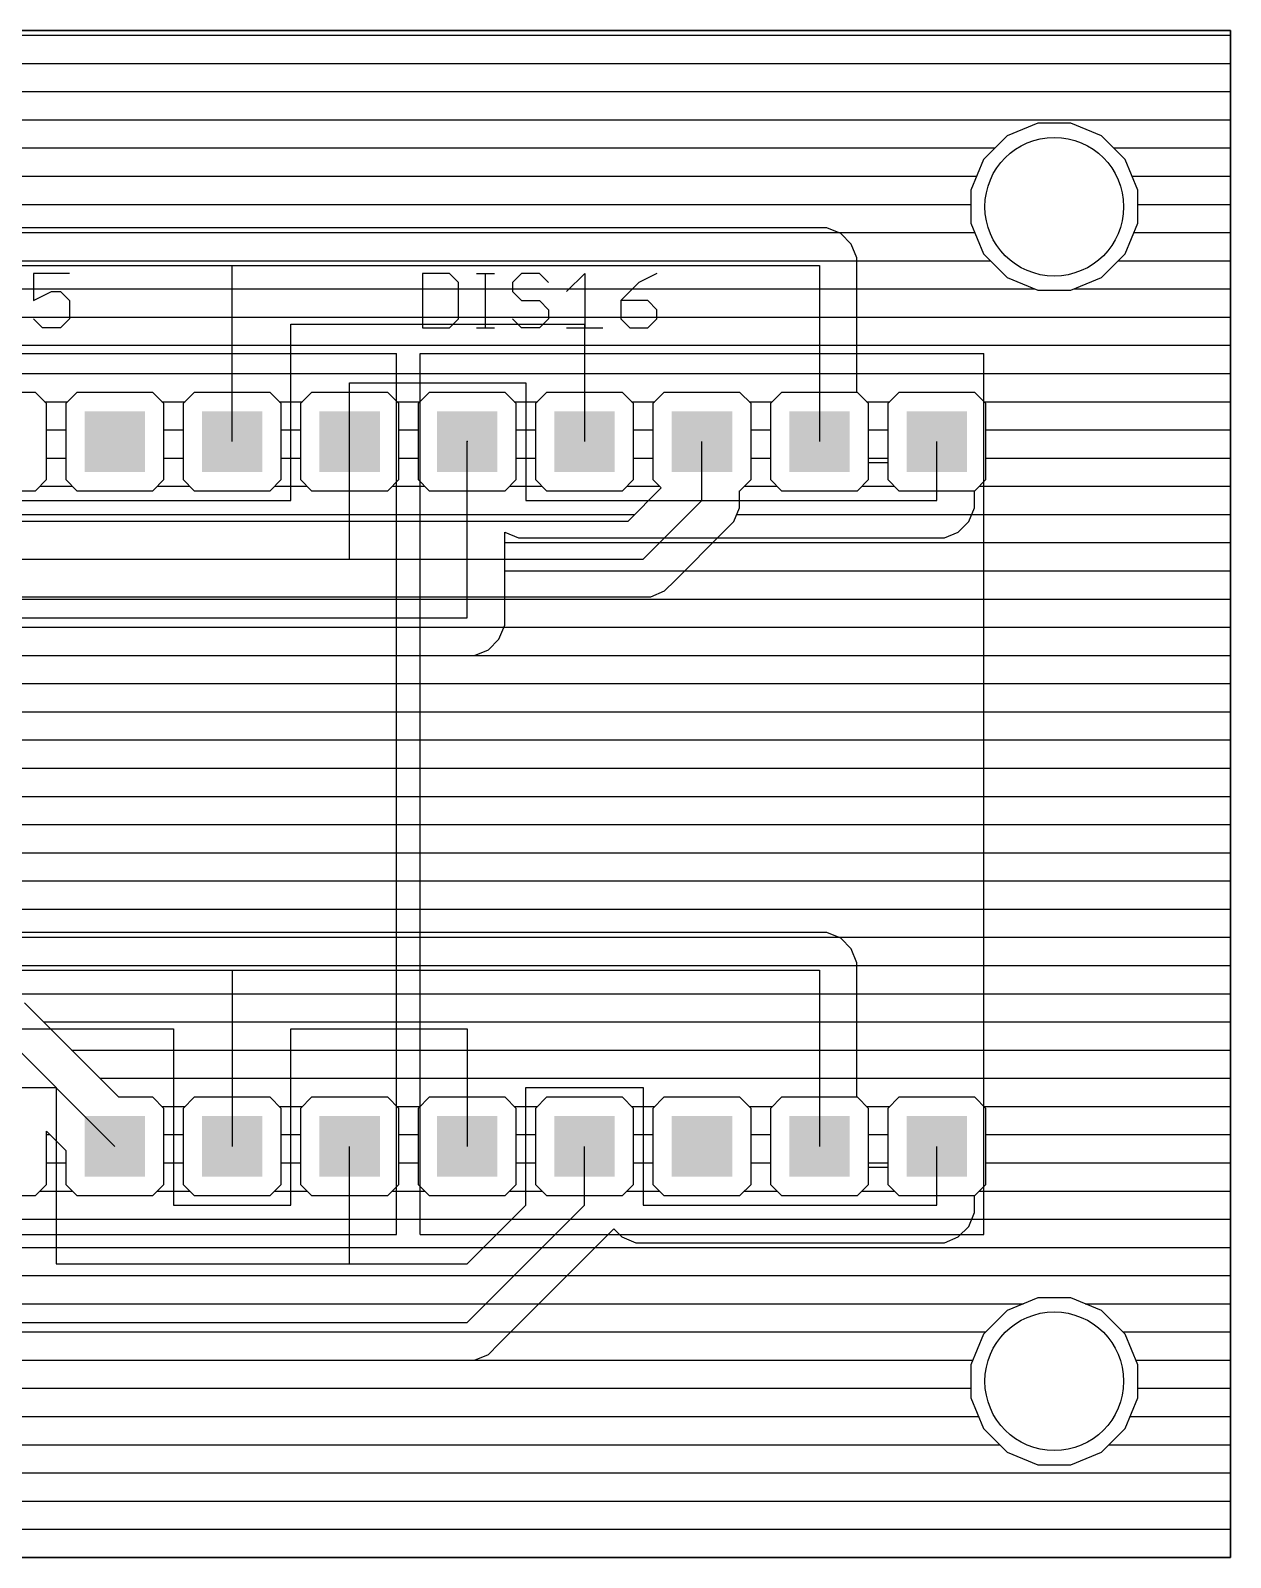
# Model space of a CAD drawing. Extents: x 0 to 251, y 0 to 33.
# Drawn here: x 225.51 to 251.46, y 0 to 33.02 of the extents above; entities that cross this region are included whole.
import ezdxf

# ---------------------------------------------------------------- set-up
doc = ezdxf.new("R2010")
doc.units = 0
for name, color, linetype in [('1', 14, 'CONTINUOUS'), ('16', 174, 'CONTINUOUS'), ('17', 94, 'CONTINUOUS'), ('20', 178, 'CONTINUOUS'), ('21', 250, 'CONTINUOUS'), ('23', 178, 'CONTINUOUS'), ('25', 250, 'CONTINUOUS')]:
    doc.layers.add(name, color=color, linetype=linetype)

# ---------------------------------------------------------------- blocks, each defined once
blk = doc.blocks.new('SQUAREP')
blk.add_solid([(-0.5, -0.5), (0.5, -0.5), (-0.5, 0.5), (0.5, 0.5)])

msp = doc.modelspace()

# ---------------------------------------------------------------- linework, layer by layer
at = {"layer": '1'}
for p, q in [((0, 33.02), (251.46, 33.02)), ((251.46, 33.02), (251.46, 0)), ((0, 32.9184), (251.46, 32.9184)), ((0, 32.3088), (251.46, 32.3088)), ((0, 31.6992), (251.46, 31.6992)), ((194.5995, 31.0896), (251.46, 31.0896)), ((246.6277, 30.74), (246.12, 30.2323)), ((247.291, 31.0148), (246.6277, 30.74)), ((248.009, 31.0148), (247.291, 31.0148)), ((248.6723, 30.74), (248.009, 31.0148)), ((249.18, 30.2323), (248.6723, 30.74)), ((194.7672, 30.48), (246.3676, 30.48)), ((248.9324, 30.48), (251.46, 30.48)), ((246.12, 30.2323), (245.8452, 29.569)), ((249.4548, 29.569), (249.18, 30.2323)), ((194.5995, 29.8704), (245.9701, 29.8704)), ((249.33, 29.8704), (251.46, 29.8704)), ((245.8452, 29.569), (245.8452, 28.851)), ((249.4548, 28.851), (249.4548, 29.569)), ((183.0976, 29.2608), (245.8452, 29.2608)), ((249.4548, 29.2608), (251.46, 29.2608)), ((245.8452, 28.851), (246.12, 28.1877)), ((249.18, 28.1877), (249.4548, 28.851)), ((194.4979, 28.6512), (245.928, 28.6512)), ((249.372, 28.6512), (251.46, 28.6512)), ((246.12, 28.1877), (246.6277, 27.68)), ((248.6723, 27.68), (249.18, 28.1877)), ((194.7672, 28.0416), (246.266, 28.0416)), ((249.034, 28.0416), (251.46, 28.0416)), ((212.3743, 27.432), (247.2263, 27.432)), ((246.6277, 27.68), (247.291, 27.4052)), ((248.009, 27.4052), (248.6723, 27.68)), ((248.0737, 27.432), (251.46, 27.432)), ((247.291, 27.4052), (248.009, 27.4052)), ((213.0871, 26.8224), (251.46, 26.8224)), ((213.6967, 26.2128), (251.46, 26.2128)), ((214.3063, 25.6032), (251.46, 25.6032)), ((225.6123, 25.1904), (223.9677, 25.1904)), ((225.8504, 24.9523), (225.6123, 25.1904)), ((226.5077, 25.1904), (226.2696, 24.9523)), ((228.1523, 25.1904), (226.5077, 25.1904)), ((228.3904, 24.9523), (228.1523, 25.1904)), ((229.0477, 25.1904), (228.8096, 24.9523)), ((230.6923, 25.1904), (229.0477, 25.1904)), ((230.9304, 24.9523), (230.6923, 25.1904)), ((231.5877, 25.1904), (231.3496, 24.9523)), ((233.2323, 25.1904), (231.5877, 25.1904)), ((233.4704, 24.9523), (233.2323, 25.1904)), ((234.1277, 25.1904), (233.8896, 24.9523)), ((235.7723, 25.1904), (234.1277, 25.1904)), ((236.0104, 24.9523), (235.7723, 25.1904)), ((236.6677, 25.1904), (236.4296, 24.9523)), ((238.3123, 25.1904), (236.6677, 25.1904)), ((238.5504, 24.9523), (238.3123, 25.1904)), ((239.2077, 25.1904), (238.9696, 24.9523)), ((240.8523, 25.1904), (239.2077, 25.1904)), ((241.0904, 24.9523), (240.8523, 25.1904)), ((241.7477, 25.1904), (241.5096, 24.9523)), ((243.3923, 25.1904), (241.7477, 25.1904)), ((243.6304, 24.9523), (243.3923, 25.1904)), ((244.2877, 25.1904), (244.0496, 24.9523)), ((245.9323, 25.1904), (244.2877, 25.1904)), ((246.1704, 24.9523), (245.9323, 25.1904)), ((225.8091, 24.9936), (226.3109, 24.9936)), ((225.8504, 23.3077), (225.8504, 24.9523)), ((226.2696, 24.9523), (226.2696, 23.3077)), ((228.3491, 24.9936), (228.8509, 24.9936)), ((228.3904, 23.3077), (228.3904, 24.9523)), ((228.8096, 24.9523), (228.8096, 23.3077)), ((230.8891, 24.9936), (231.3909, 24.9936)), ((230.9304, 23.3077), (230.9304, 24.9523)), ((231.3496, 24.9523), (231.3496, 23.3077)), ((233.4291, 24.9936), (233.9309, 24.9936)), ((233.4704, 23.3077), (233.4704, 24.9523)), ((233.8896, 24.9523), (233.8896, 23.3077)), ((235.9691, 24.9936), (236.4709, 24.9936)), ((236.0104, 23.3077), (236.0104, 24.9523)), ((236.4296, 24.9523), (236.4296, 23.3077)), ((238.5091, 24.9936), (239.0109, 24.9936)), ((238.5504, 23.3077), (238.5504, 24.9523)), ((238.9696, 24.9523), (238.9696, 23.3077)), ((241.0491, 24.9936), (241.5509, 24.9936)), ((241.0904, 23.3077), (241.0904, 24.9523)), ((241.5096, 24.9523), (241.5096, 23.3077)), ((243.5891, 24.9936), (244.0909, 24.9936)), ((243.6304, 23.3077), (243.6304, 24.9523)), ((244.0496, 24.9523), (244.0496, 23.3077)), ((246.1291, 24.9936), (251.46, 24.9936)), ((246.1704, 23.3077), (246.1704, 24.9523)), ((225.8504, 24.384), (226.2696, 24.384)), ((228.3904, 24.384), (228.8096, 24.384)), ((230.9304, 24.384), (231.3496, 24.384)), ((233.4704, 24.384), (233.8896, 24.384)), ((236.0104, 24.384), (236.4296, 24.384)), ((238.5504, 24.384), (238.9696, 24.384)), ((240.03, 22.86), (240.03, 24.13)), ((241.0904, 24.384), (241.5096, 24.384)), ((243.6304, 24.384), (244.0496, 24.384)), ((246.1704, 24.384), (251.46, 24.384)), ((225.8504, 23.7744), (226.2696, 23.7744)), ((228.3904, 23.7744), (228.8096, 23.7744)), ((230.9304, 23.7744), (231.3496, 23.7744)), ((233.4704, 23.7744), (233.8896, 23.7744)), ((236.0104, 23.7744), (236.4296, 23.7744)), ((238.5504, 23.7744), (238.9696, 23.7744)), ((241.0904, 23.7744), (241.5096, 23.7744)), ((243.6304, 23.7744), (244.0496, 23.7744)), ((246.1704, 23.7744), (251.46, 23.7744)), ((225.6123, 23.0696), (225.8504, 23.3077)), ((225.7075, 23.1648), (226.4125, 23.1648)), ((226.2696, 23.3077), (226.5077, 23.0696)), ((228.1523, 23.0696), (228.3904, 23.3077)), ((228.2475, 23.1648), (228.9525, 23.1648)), ((228.8096, 23.3077), (229.0477, 23.0696)), ((230.6923, 23.0696), (230.9304, 23.3077)), ((230.7875, 23.1648), (231.4925, 23.1648)), ((231.3496, 23.3077), (231.5877, 23.0696)), ((233.2323, 23.0696), (233.4704, 23.3077)), ((233.3275, 23.1648), (234.0325, 23.1648)), ((233.8896, 23.3077), (234.1277, 23.0696)), ((235.7723, 23.0696), (236.0104, 23.3077)), ((235.8675, 23.1648), (236.5725, 23.1648)), ((236.4296, 23.3077), (236.6677, 23.0696)), ((238.3123, 23.0696), (238.5504, 23.3077)), ((238.4075, 23.1648), (239.1125, 23.1648)), ((239.1489, 23.1284), (238.4233, 22.4028)), ((238.9696, 23.3077), (239.1489, 23.1284)), ((240.8523, 23.0696), (241.0904, 23.3077)), ((240.9475, 23.1648), (241.6525, 23.1648)), ((241.5096, 23.3077), (241.7477, 23.0696)), ((243.3923, 23.0696), (243.6304, 23.3077)), ((243.4875, 23.1648), (244.1925, 23.1648)), ((244.0496, 23.3077), (244.2877, 23.0696)), ((245.9323, 23.0696), (246.1704, 23.3077)), ((246.0275, 23.1648), (251.46, 23.1648)), ((223.9677, 23.0696), (225.6123, 23.0696)), ((226.5077, 23.0696), (228.1523, 23.0696)), ((229.0477, 23.0696), (230.6923, 23.0696)), ((231.5877, 23.0696), (233.2323, 23.0696)), ((234.1277, 23.0696), (235.7723, 23.0696)), ((236.6677, 23.0696), (238.3123, 23.0696)), ((238.76, 21.59), (240.03, 22.86)), ((240.8428, 22.6983), (240.8428, 23.0696)), ((240.8428, 23.0696), (240.8523, 23.0696)), ((241.7477, 23.0696), (243.3923, 23.0696)), ((244.2877, 23.0696), (245.9323, 23.0696)), ((194.7288, 22.5552), (238.5757, 22.5552)), ((240.7191, 22.3996), (240.8428, 22.6983)), ((240.7835, 22.5552), (251.46, 22.5552)), ((238.4233, 22.4028), (194.6657, 22.4028)), ((239.4491, 21.1296), (240.4904, 22.1709)), ((240.4904, 22.1709), (240.7191, 22.3996)), ((240.2651, 21.9456), (251.46, 21.9456)), ((189.23, 21.59), (238.76, 21.59)), ((239.6555, 21.336), (251.46, 21.336)), ((238.9217, 20.7772), (239.2204, 20.9009)), ((239.2204, 20.9009), (239.4491, 21.1296)), ((194.6657, 20.7772), (238.9217, 20.7772)), ((194.6868, 20.7264), (251.46, 20.7264)), ((194.7672, 20.1168), (251.46, 20.1168)), ((194.3963, 19.5072), (251.46, 19.5072)), ((183.1992, 18.8976), (251.46, 18.8976)), ((199.4564, 18.288), (251.46, 18.288)), ((199.4564, 17.6784), (251.46, 17.6784)), ((199.4564, 17.0688), (251.46, 17.0688)), ((199.4564, 16.4592), (251.46, 16.4592)), ((199.3293, 15.8496), (251.46, 15.8496)), ((198.2868, 15.24), (251.46, 15.24)), ((197.6772, 14.6304), (251.46, 14.6304)), ((169.1276, 14.0208), (251.46, 14.0208)), ((194.4979, 13.4112), (251.46, 13.4112)), ((194.7672, 12.8016), (251.46, 12.8016)), ((225.1775, 12.192), (251.46, 12.192)), ((227.4191, 9.9504), (225.3775, 11.992)), ((225.7871, 11.5824), (251.46, 11.5824)), ((224.6884, 11.5316), (227.33, 8.89)), ((226.3967, 10.9728), (251.46, 10.9728)), ((227.0063, 10.3632), (251.46, 10.3632)), ((228.1523, 9.9504), (227.4191, 9.9504)), ((228.3904, 9.7123), (228.1523, 9.9504)), ((229.0477, 9.9504), (228.8096, 9.7123)), ((230.6923, 9.9504), (229.0477, 9.9504)), ((230.9304, 9.7123), (230.6923, 9.9504)), ((231.5877, 9.9504), (231.3496, 9.7123)), ((233.2323, 9.9504), (231.5877, 9.9504)), ((233.4704, 9.7123), (233.2323, 9.9504)), ((234.1277, 9.9504), (233.8896, 9.7123)), ((235.7723, 9.9504), (234.1277, 9.9504)), ((236.0104, 9.7123), (235.7723, 9.9504)), ((236.6677, 9.9504), (236.4296, 9.7123)), ((238.3123, 9.9504), (236.6677, 9.9504)), ((238.5504, 9.7123), (238.3123, 9.9504)), ((239.2077, 9.9504), (238.9696, 9.7123)), ((240.8523, 9.9504), (239.2077, 9.9504)), ((241.0904, 9.7123), (240.8523, 9.9504)), ((241.7477, 9.9504), (241.5096, 9.7123)), ((243.3923, 9.9504), (241.7477, 9.9504)), ((243.6304, 9.7123), (243.3923, 9.9504)), ((244.2877, 9.9504), (244.0496, 9.7123)), ((245.9323, 9.9504), (244.2877, 9.9504)), ((246.1704, 9.7123), (245.9323, 9.9504)), ((228.3491, 9.7536), (228.8509, 9.7536)), ((228.3904, 8.0677), (228.3904, 9.7123)), ((228.8096, 9.7123), (228.8096, 8.0677)), ((230.8891, 9.7536), (231.3909, 9.7536)), ((230.9304, 8.0677), (230.9304, 9.7123)), ((231.3496, 9.7123), (231.3496, 8.0677)), ((233.4291, 9.7536), (233.9309, 9.7536)), ((233.4704, 8.0677), (233.4704, 9.7123)), ((233.8896, 9.7123), (233.8896, 8.0677)), ((235.9691, 9.7536), (236.4709, 9.7536)), ((236.0104, 8.0677), (236.0104, 9.7123)), ((236.4296, 9.7123), (236.4296, 8.0677)), ((238.5091, 9.7536), (239.0109, 9.7536)), ((238.5504, 8.0677), (238.5504, 9.7123)), ((238.9696, 9.7123), (238.9696, 8.0677)), ((241.0491, 9.7536), (241.5509, 9.7536)), ((241.0904, 8.0677), (241.0904, 9.7123)), ((241.5096, 9.7123), (241.5096, 8.0677)), ((243.5891, 9.7536), (244.0909, 9.7536)), ((243.6304, 8.0677), (243.6304, 9.7123)), ((244.0496, 9.7123), (244.0496, 8.0677)), ((246.1291, 9.7536), (251.46, 9.7536)), ((246.1704, 8.0677), (246.1704, 9.7123)), ((225.8504, 8.0677), (225.8504, 9.2201)), ((225.8504, 9.2201), (226.2696, 8.8009)), ((225.8504, 9.144), (225.9265, 9.144)), ((228.3904, 9.144), (228.8096, 9.144)), ((230.9304, 9.144), (231.3496, 9.144)), ((233.4704, 9.144), (233.8896, 9.144)), ((236.0104, 9.144), (236.4296, 9.144)), ((238.5504, 9.144), (238.9696, 9.144)), ((241.0904, 9.144), (241.5096, 9.144)), ((243.6304, 9.144), (244.0496, 9.144)), ((246.1704, 9.144), (251.46, 9.144)), ((226.2696, 8.8009), (226.2696, 8.0677)), ((225.8504, 8.5344), (226.2696, 8.5344)), ((228.3904, 8.5344), (228.8096, 8.5344)), ((230.9304, 8.5344), (231.3496, 8.5344)), ((233.4704, 8.5344), (233.8896, 8.5344)), ((236.0104, 8.5344), (236.4296, 8.5344)), ((238.5504, 8.5344), (238.9696, 8.5344)), ((241.0904, 8.5344), (241.5096, 8.5344)), ((243.6304, 8.5344), (244.0496, 8.5344)), ((246.1704, 8.5344), (251.46, 8.5344)), ((225.6123, 7.8296), (225.8504, 8.0677)), ((226.2696, 8.0677), (226.5077, 7.8296)), ((228.1523, 7.8296), (228.3904, 8.0677)), ((228.8096, 8.0677), (229.0477, 7.8296)), ((230.6923, 7.8296), (230.9304, 8.0677)), ((231.3496, 8.0677), (231.5877, 7.8296)), ((233.2323, 7.8296), (233.4704, 8.0677)), ((233.8896, 8.0677), (234.1277, 7.8296)), ((235.7723, 7.8296), (236.0104, 8.0677)), ((236.4296, 8.0677), (236.6677, 7.8296)), ((238.3123, 7.8296), (238.5504, 8.0677)), ((238.9696, 8.0677), (239.2077, 7.8296)), ((240.8523, 7.8296), (241.0904, 8.0677)), ((241.5096, 8.0677), (241.7477, 7.8296)), ((243.3923, 7.8296), (243.6304, 8.0677)), ((244.0496, 8.0677), (244.2877, 7.8296)), ((245.9323, 7.8296), (246.1704, 8.0677)), ((223.9677, 7.8296), (225.6123, 7.8296)), ((225.7075, 7.9248), (226.4125, 7.9248)), ((226.5077, 7.8296), (228.1523, 7.8296)), ((228.2475, 7.9248), (228.9525, 7.9248)), ((229.0477, 7.8296), (230.6923, 7.8296)), ((230.7875, 7.9248), (231.4925, 7.9248)), ((231.5877, 7.8296), (233.2323, 7.8296)), ((233.3275, 7.9248), (234.0325, 7.9248)), ((234.1277, 7.8296), (235.7723, 7.8296)), ((235.8675, 7.9248), (236.5725, 7.9248)), ((236.6677, 7.8296), (238.3123, 7.8296)), ((238.4075, 7.9248), (239.1125, 7.9248)), ((239.2077, 7.8296), (240.8523, 7.8296)), ((240.9475, 7.9248), (241.6525, 7.9248)), ((241.7477, 7.8296), (243.3923, 7.8296)), ((243.4875, 7.9248), (244.1925, 7.9248)), ((244.2877, 7.8296), (245.9323, 7.8296)), ((246.0275, 7.9248), (251.46, 7.9248)), ((202.6835, 7.3152), (251.46, 7.3152)), ((202.1651, 6.7056), (251.46, 6.7056)), ((201.5555, 6.096), (251.46, 6.096)), ((247.291, 5.6148), (246.6277, 5.34)), ((248.009, 5.6148), (247.291, 5.6148)), ((248.6723, 5.34), (248.009, 5.6148)), ((200.9459, 5.4864), (246.981, 5.4864)), ((246.6277, 5.34), (246.12, 4.8323)), ((248.319, 5.4864), (251.46, 5.4864)), ((249.18, 4.8323), (248.6723, 5.34)), ((200.3363, 4.8768), (246.1644, 4.8768)), ((246.12, 4.8323), (245.8452, 4.169)), ((249.1356, 4.8768), (251.46, 4.8768)), ((249.4548, 4.169), (249.18, 4.8323)), ((199.7267, 4.2672), (245.8859, 4.2672)), ((245.8452, 4.169), (245.8452, 3.451)), ((249.4141, 4.2672), (251.46, 4.2672)), ((249.4548, 3.451), (249.4548, 4.169)), ((199.1171, 3.6576), (245.8452, 3.6576)), ((249.4548, 3.6576), (251.46, 3.6576)), ((245.8452, 3.451), (246.12, 2.7877)), ((249.18, 2.7877), (249.4548, 3.451)), ((198.4043, 3.048), (246.0121, 3.048)), ((249.2879, 3.048), (251.46, 3.048)), ((246.12, 2.7877), (246.6277, 2.28)), ((248.6723, 2.28), (249.18, 2.7877)), ((194.7672, 2.4384), (246.4692, 2.4384)), ((248.8308, 2.4384), (251.46, 2.4384)), ((246.6277, 2.28), (247.291, 2.0052)), ((247.291, 2.0052), (248.009, 2.0052)), ((248.009, 2.0052), (248.6723, 2.28)), ((194.4979, 1.8288), (251.46, 1.8288)), ((0, 1.2192), (251.46, 1.2192)), ((0, 0.6096), (251.46, 0.6096)), ((251.46, 0), (0, 0)), ((0, 0), (251.46, 0))]:
    msp.add_line(p, q, dxfattribs=at)
at = {"layer": '16'}
for p, q in [((0, 33.02), (251.46, 33.02)), ((251.46, 33.02), (251.46, 0)), ((0, 32.9184), (251.46, 32.9184)), ((192.3607, 32.3088), (251.46, 32.3088)), ((192.9703, 31.6992), (251.46, 31.6992)), ((194.5995, 31.0896), (251.46, 31.0896)), ((246.6277, 30.74), (246.12, 30.2323)), ((247.291, 31.0148), (246.6277, 30.74)), ((248.009, 31.0148), (247.291, 31.0148)), ((248.6723, 30.74), (248.009, 31.0148)), ((249.18, 30.2323), (248.6723, 30.74)), ((194.7672, 30.48), (246.3676, 30.48)), ((248.9324, 30.48), (251.46, 30.48)), ((246.12, 30.2323), (245.8452, 29.569)), ((249.4548, 29.569), (249.18, 30.2323)), ((194.5995, 29.8704), (245.9701, 29.8704)), ((249.33, 29.8704), (251.46, 29.8704)), ((245.8452, 29.569), (245.8452, 28.851)), ((249.4548, 28.851), (249.4548, 29.569)), ((189.0587, 29.2608), (245.8452, 29.2608)), ((249.4548, 29.2608), (251.46, 29.2608)), ((242.7317, 28.7528), (194.3963, 28.7528)), ((243.0304, 28.6291), (242.7317, 28.7528)), ((245.8452, 28.851), (246.12, 28.1877)), ((249.18, 28.1877), (249.4548, 28.851)), ((242.977, 28.6512), (245.928, 28.6512)), ((243.2591, 28.4004), (243.0304, 28.6291)), ((243.3828, 28.1017), (243.2591, 28.4004)), ((249.372, 28.6512), (251.46, 28.6512)), ((243.3828, 25.1904), (243.3828, 28.1017)), ((246.12, 28.1877), (246.6277, 27.68)), ((248.6723, 27.68), (249.18, 28.1877)), ((217.17, 27.94), (229.87, 27.94)), ((229.87, 27.94), (242.57, 27.94)), ((229.87, 24.13), (229.87, 27.94)), ((242.57, 27.94), (242.57, 24.13)), ((243.3828, 28.0416), (246.266, 28.0416)), ((249.034, 28.0416), (251.46, 28.0416)), ((243.3828, 27.432), (247.2263, 27.432)), ((246.6277, 27.68), (247.291, 27.4052)), ((248.009, 27.4052), (248.6723, 27.68)), ((248.0737, 27.432), (251.46, 27.432)), ((247.291, 27.4052), (248.009, 27.4052)), ((243.3828, 26.8224), (251.46, 26.8224)), ((231.14, 22.86), (231.14, 26.67)), ((231.14, 26.67), (237.49, 26.67)), ((237.49, 26.67), (237.49, 24.13)), ((243.3828, 26.2128), (251.46, 26.2128)), ((243.3828, 25.6032), (251.46, 25.6032)), ((232.41, 24.13), (232.41, 25.4)), ((232.41, 25.4), (236.22, 25.4)), ((236.22, 25.4), (236.22, 22.86)), ((243.3923, 25.1904), (243.3828, 25.1904)), ((243.6304, 24.9523), (243.3923, 25.1904)), ((244.2877, 25.1904), (244.0496, 24.9523)), ((245.9323, 25.1904), (244.2877, 25.1904)), ((246.1704, 24.9523), (245.9323, 25.1904)), ((243.5891, 24.9936), (244.0909, 24.9936)), ((243.6304, 23.6728), (243.6304, 24.9523)), ((244.0496, 24.9523), (244.0496, 23.6728)), ((246.1291, 24.9936), (251.46, 24.9936)), ((246.1704, 23.3077), (246.1704, 24.9523)), ((232.41, 21.59), (232.41, 24.13)), ((234.95, 20.32), (234.95, 24.13)), ((243.6304, 24.384), (244.0496, 24.384)), ((245.11, 22.86), (245.11, 24.13)), ((246.1704, 24.384), (251.46, 24.384)), ((243.6304, 23.7744), (244.0496, 23.7744)), ((244.0496, 23.6728), (243.6304, 23.6728)), ((246.1704, 23.7744), (251.46, 23.7744)), ((245.9323, 23.0696), (246.1704, 23.3077)), ((246.0275, 23.1648), (251.46, 23.1648)), ((224.79, 22.86), (231.14, 22.86)), ((236.22, 22.86), (245.11, 22.86)), ((245.9228, 22.6983), (245.9228, 23.0696)), ((245.9228, 23.0696), (245.9323, 23.0696)), ((245.7991, 22.3996), (245.9228, 22.6983)), ((245.8635, 22.5552), (251.46, 22.5552)), ((235.7628, 20.1583), (235.7628, 22.1696)), ((235.7628, 22.1696), (236.0583, 22.0472)), ((245.2717, 22.0472), (245.5704, 22.1709)), ((245.5704, 22.1709), (245.7991, 22.3996)), ((235.7628, 21.9456), (251.46, 21.9456)), ((236.0583, 22.0472), (245.2717, 22.0472)), ((223.52, 21.59), (232.41, 21.59)), ((235.7628, 21.336), (251.46, 21.336)), ((235.7628, 20.7264), (251.46, 20.7264)), ((222.25, 20.32), (234.95, 20.32)), ((235.6391, 19.8596), (235.7628, 20.1583)), ((235.4104, 19.6309), (235.6391, 19.8596)), ((235.7456, 20.1168), (251.46, 20.1168)), ((194.3963, 19.5072), (235.1117, 19.5072)), ((235.1117, 19.5072), (235.4104, 19.6309)), ((235.1117, 19.5072), (251.46, 19.5072)), ((144.8119, 18.8976), (251.46, 18.8976)), ((194.6447, 18.288), (251.46, 18.288)), ((194.7672, 17.6784), (251.46, 17.6784)), ((194.4979, 17.0688), (251.46, 17.0688)), ((191.7003, 16.4592), (251.46, 16.4592)), ((194.5995, 15.8496), (251.46, 15.8496)), ((194.7672, 15.24), (251.46, 15.24)), ((194.5995, 14.6304), (251.46, 14.6304)), ((120.4787, 14.0208), (251.46, 14.0208)), ((242.7317, 13.5128), (194.3963, 13.5128)), ((243.0304, 13.3891), (242.7317, 13.5128)), ((242.977, 13.4112), (251.46, 13.4112)), ((243.2591, 13.1604), (243.0304, 13.3891)), ((243.3828, 12.8617), (243.2591, 13.1604)), ((217.17, 12.7), (229.87, 12.7)), ((229.87, 12.7), (229.87, 8.89)), ((229.87, 12.7), (242.57, 12.7)), ((242.57, 12.7), (242.57, 8.89)), ((243.3828, 9.9504), (243.3828, 12.8617)), ((243.3828, 12.8016), (251.46, 12.8016)), ((243.3828, 12.192), (251.46, 12.192)), ((243.3828, 11.5824), (251.46, 11.5824)), ((222.25, 11.43), (228.6, 11.43)), ((228.6, 11.43), (228.6, 7.62)), ((231.14, 7.62), (231.14, 11.43)), ((231.14, 11.43), (234.95, 11.43)), ((234.95, 11.43), (234.95, 8.89)), ((243.3828, 10.9728), (251.46, 10.9728)), ((243.3828, 10.3632), (251.46, 10.3632)), ((223.52, 10.16), (226.06, 10.16)), ((226.06, 10.16), (226.06, 6.35)), ((236.22, 7.62), (236.22, 10.16)), ((236.22, 10.16), (238.76, 10.16)), ((238.76, 10.16), (238.76, 7.62)), ((243.3923, 9.9504), (243.3828, 9.9504)), ((243.6304, 9.7123), (243.3923, 9.9504)), ((244.2877, 9.9504), (244.0496, 9.7123)), ((245.9323, 9.9504), (244.2877, 9.9504)), ((246.1704, 9.7123), (245.9323, 9.9504)), ((243.5891, 9.7536), (244.0909, 9.7536)), ((243.6304, 8.4328), (243.6304, 9.7123)), ((244.0496, 9.7123), (244.0496, 8.4328)), ((246.1291, 9.7536), (251.46, 9.7536)), ((246.1704, 8.0677), (246.1704, 9.7123)), ((243.6304, 9.144), (244.0496, 9.144)), ((246.1704, 9.144), (251.46, 9.144)), ((232.41, 6.35), (232.41, 8.89)), ((237.49, 7.62), (237.49, 8.89)), ((245.11, 7.62), (245.11, 8.89)), ((243.6304, 8.5344), (244.0496, 8.5344)), ((244.0496, 8.4328), (243.6304, 8.4328)), ((246.1704, 8.5344), (251.46, 8.5344)), ((245.9323, 7.8296), (246.1704, 8.0677)), ((228.6, 7.62), (231.14, 7.62)), ((234.95, 5.08), (237.49, 7.62)), ((234.95, 6.35), (236.22, 7.62)), ((238.76, 7.62), (245.11, 7.62)), ((245.9228, 7.4583), (245.9228, 7.8296)), ((245.9228, 7.8296), (245.9323, 7.8296)), ((246.0275, 7.9248), (251.46, 7.9248)), ((245.7991, 7.1596), (245.9228, 7.4583)), ((245.8635, 7.3152), (251.46, 7.3152)), ((235.6391, 4.6196), (238.125, 7.1055)), ((238.125, 7.1055), (238.2996, 6.9309)), ((245.5704, 6.9309), (245.7991, 7.1596)), ((237.7251, 6.7056), (251.46, 6.7056)), ((238.2996, 6.9309), (238.5983, 6.8072)), ((238.5983, 6.8072), (245.2717, 6.8072)), ((245.2717, 6.8072), (245.5704, 6.9309)), ((226.06, 6.35), (232.41, 6.35)), ((232.41, 6.35), (234.95, 6.35)), ((237.1155, 6.096), (251.46, 6.096)), ((247.291, 5.6148), (246.6277, 5.34)), ((248.009, 5.6148), (247.291, 5.6148)), ((248.6723, 5.34), (248.009, 5.6148)), ((236.5059, 5.4864), (246.981, 5.4864)), ((246.6277, 5.34), (246.12, 4.8323)), ((248.319, 5.4864), (251.46, 5.4864)), ((249.18, 4.8323), (248.6723, 5.34)), ((224.79, 5.08), (234.95, 5.08)), ((235.8963, 4.8768), (246.1644, 4.8768)), ((246.12, 4.8323), (245.8452, 4.169)), ((249.1356, 4.8768), (251.46, 4.8768)), ((249.4548, 4.169), (249.18, 4.8323)), ((235.1117, 4.2672), (235.4104, 4.3909)), ((235.4104, 4.3909), (235.6391, 4.6196)), ((194.3963, 4.2672), (235.1117, 4.2672)), ((235.1117, 4.2672), (245.8859, 4.2672)), ((245.8452, 4.169), (245.8452, 3.451)), ((249.4141, 4.2672), (251.46, 4.2672)), ((249.4548, 3.451), (249.4548, 4.169)), ((190.2271, 3.6576), (245.8452, 3.6576)), ((249.4548, 3.6576), (251.46, 3.6576)), ((245.8452, 3.451), (246.12, 2.7877)), ((249.18, 2.7877), (249.4548, 3.451)), ((194.6447, 3.048), (246.0121, 3.048)), ((249.2879, 3.048), (251.46, 3.048)), ((246.12, 2.7877), (246.6277, 2.28)), ((248.6723, 2.28), (249.18, 2.7877)), ((194.7672, 2.4384), (246.4692, 2.4384)), ((248.8308, 2.4384), (251.46, 2.4384)), ((246.6277, 2.28), (247.291, 2.0052)), ((247.291, 2.0052), (248.009, 2.0052)), ((248.009, 2.0052), (248.6723, 2.28)), ((194.4979, 1.8288), (251.46, 1.8288)), ((185.2487, 1.2192), (251.46, 1.2192)), ((184.6078, 0.6096), (251.46, 0.6096)), ((251.46, 0), (0, 0)), ((0, 0), (251.46, 0))]:
    msp.add_line(p, q, dxfattribs=at)
at = {"layer": '20'}
for p, q in [((251.46, 33.02), (0, 33.02)), ((251.46, 0), (251.46, 33.02)), ((0, 0), (251.46, 0))]:
    msp.add_line(p, q, dxfattribs=at)
for centre in [(247.65, 29.21), (247.65, 3.81)]:
    msp.add_circle(centre, 1.5, dxfattribs=at)
at = {"layer": '21'}
for p, q in [((221.234, 26.035), (233.426, 26.035)), ((233.426, 6.985), (233.426, 26.035)), ((233.934, 26.035), (246.126, 26.035)), ((233.934, 6.985), (233.934, 26.035)), ((246.126, 6.985), (246.126, 26.035)), ((221.234, 6.985), (233.426, 6.985)), ((233.934, 6.985), (246.126, 6.985))]:
    msp.add_line(p, q, dxfattribs=at)
at = {"layer": '23'}
msp.add_point((234.95, 24.13), dxfattribs=at)
at = {"layer": '25'}
for p, q in [((226.3522, 27.7632), (225.5726, 27.7632)), ((225.5726, 27.7632), (225.5726, 27.1785)), ((233.9848, 27.7632), (233.9848, 26.5938)), ((234.5695, 27.7632), (233.9848, 27.7632)), ((234.7644, 27.5683), (234.5695, 27.7632)), ((235.1542, 27.7632), (235.544, 27.7632)), ((235.3491, 26.5938), (235.3491, 27.7632)), ((236.1287, 27.7632), (235.9338, 27.5683)), ((236.5185, 27.7632), (236.1287, 27.7632)), ((236.7134, 27.5683), (236.5185, 27.7632)), ((237.1032, 27.3734), (237.493, 27.7632)), ((237.493, 27.7632), (237.493, 26.5938)), ((239.0522, 27.7632), (238.6624, 27.5683)), ((234.7644, 26.7887), (234.7644, 27.5683)), ((235.9338, 27.5683), (235.9338, 27.3734)), ((238.6624, 27.5683), (238.2726, 27.1785)), ((225.5726, 27.1785), (225.9624, 27.3734)), ((225.9624, 27.3734), (226.1573, 27.3734)), ((226.1573, 27.3734), (226.3522, 27.1785)), ((226.3522, 27.1785), (226.3522, 26.7887)), ((235.9338, 27.3734), (236.1287, 27.1785)), ((236.1287, 27.1785), (236.5185, 27.1785)), ((236.5185, 27.1785), (236.7134, 26.9836)), ((238.2726, 27.1785), (238.2726, 26.7887)), ((238.8573, 27.1785), (238.2726, 27.1785)), ((239.0522, 26.9836), (238.8573, 27.1785)), ((225.7675, 26.5938), (225.5726, 26.7887)), ((226.3522, 26.7887), (226.1573, 26.5938)), ((234.5695, 26.5938), (234.7644, 26.7887)), ((236.1287, 26.5938), (235.9338, 26.7887)), ((236.7134, 26.7887), (236.5185, 26.5938)), ((236.7134, 26.9836), (236.7134, 26.7887)), ((238.2726, 26.7887), (238.4675, 26.5938)), ((238.8573, 26.5938), (239.0522, 26.7887)), ((239.0522, 26.7887), (239.0522, 26.9836)), ((226.1573, 26.5938), (225.7675, 26.5938)), ((233.9848, 26.5938), (234.5695, 26.5938)), ((235.1542, 26.5938), (235.544, 26.5938)), ((236.5185, 26.5938), (236.1287, 26.5938)), ((237.1032, 26.5938), (237.8828, 26.5938)), ((238.4675, 26.5938), (238.8573, 26.5938))]:
    msp.add_line(p, q, dxfattribs=at)

# ---------------------------------------------------------------- block references
at = {"layer": '17', "xscale": 1.308, "yscale": 1.308, "rotation": 270}
for p in [(227.33, 24.13), (227.33, 24.13), (229.87, 24.13), (229.87, 24.13), (232.41, 24.13), (232.41, 24.13), (234.95, 24.13), (234.95, 24.13), (237.49, 24.13), (237.49, 24.13), (240.03, 24.13), (240.03, 24.13), (242.57, 24.13), (242.57, 24.13), (245.11, 24.13), (245.11, 24.13), (227.33, 8.89), (227.33, 8.89), (229.87, 8.89), (229.87, 8.89), (232.41, 8.89), (232.41, 8.89), (234.95, 8.89), (234.95, 8.89), (237.49, 8.89), (237.49, 8.89), (240.03, 8.89), (240.03, 8.89), (242.57, 8.89), (242.57, 8.89), (245.11, 8.89), (245.11, 8.89)]:
    msp.add_blockref('SQUAREP', p, dxfattribs=at)

doc.saveas('drawing.dxf')
